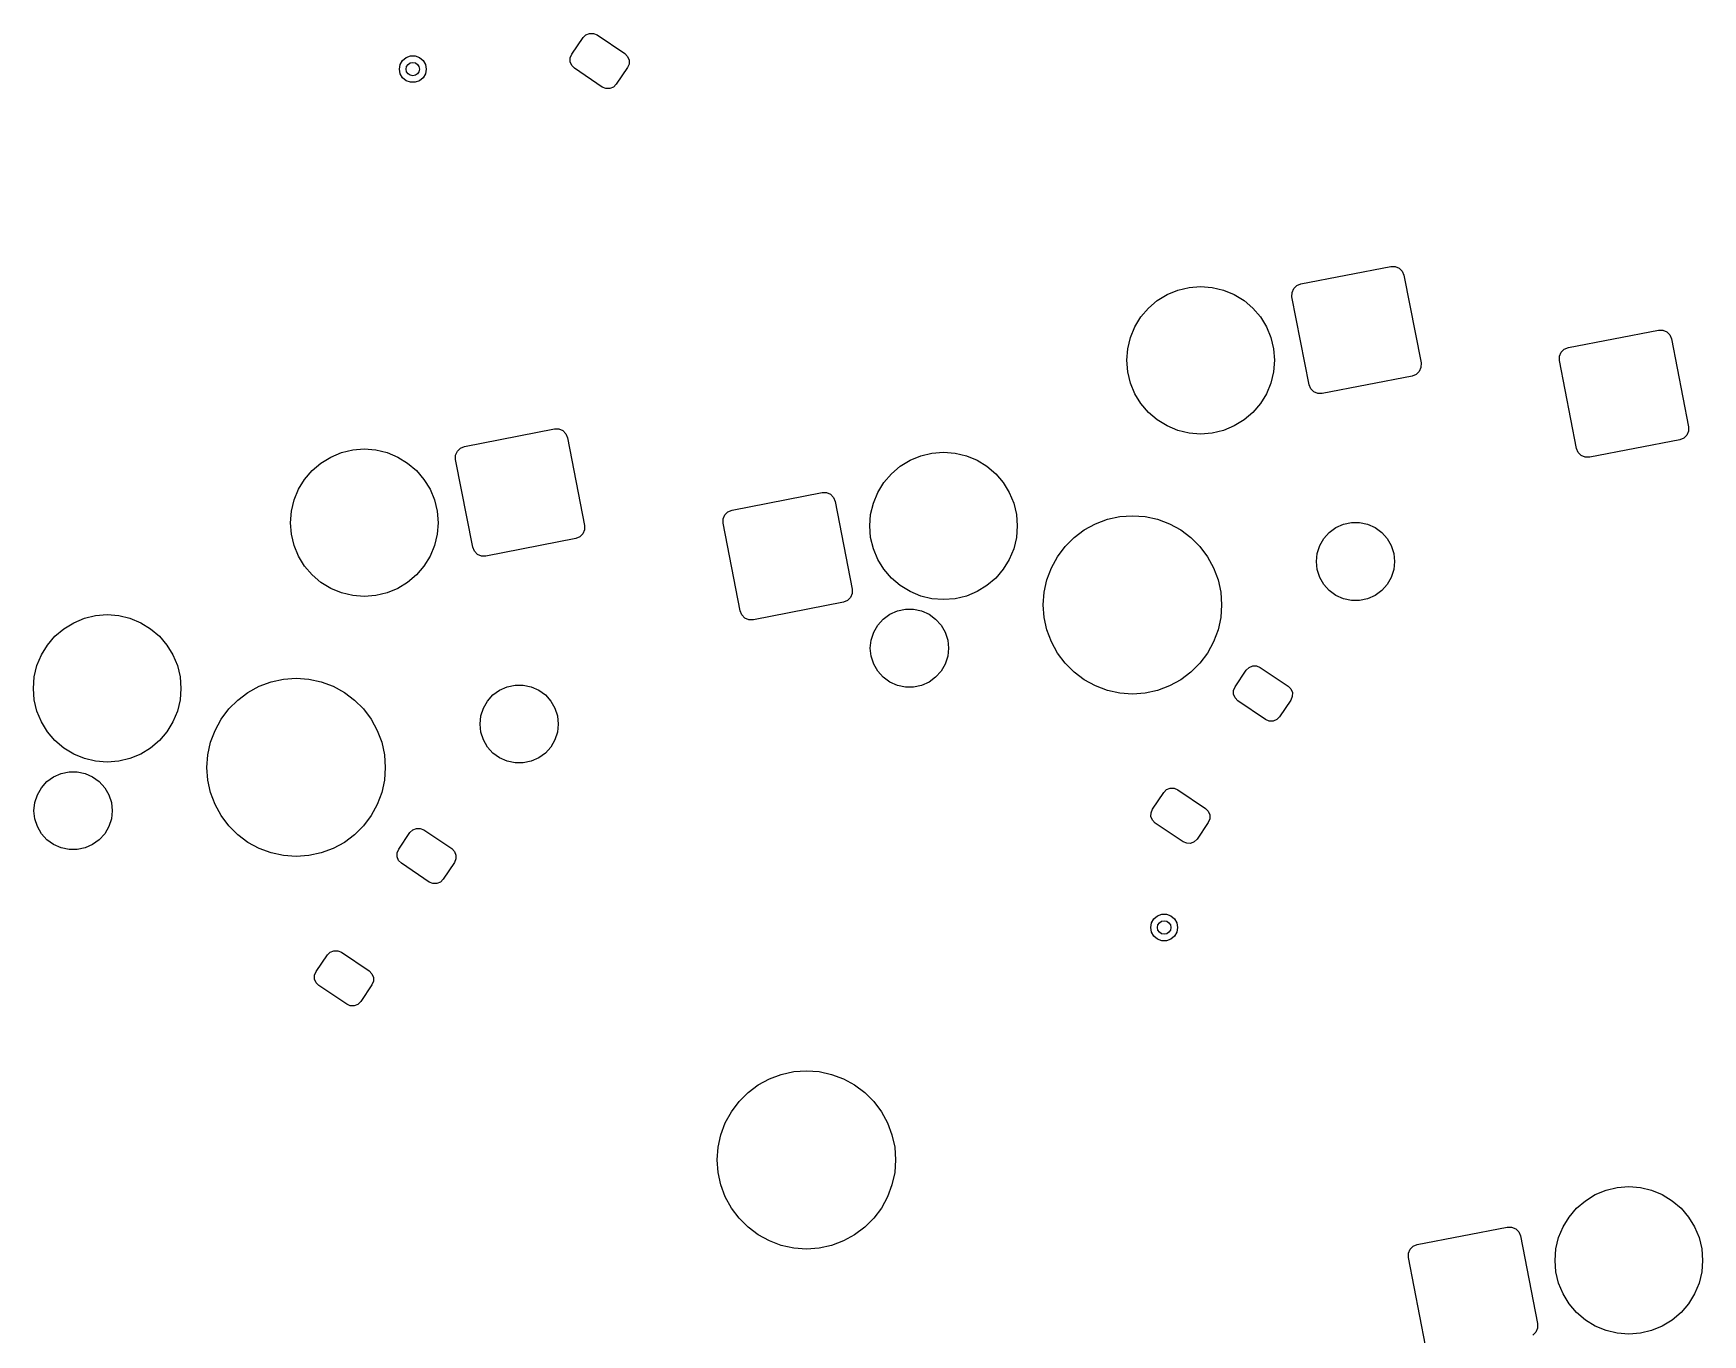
# Model space of a CAD drawing. Extents: x 101 to 518, y -308 to -134.
# Drawn here: x 312.53 to 349.85, y -271.6 to -242.5 of the extents above; entities that cross this region are included whole.
import ezdxf

# ---------------------------------------------------------------- set-up
doc = ezdxf.new("R2010")
doc.units = 0
doc.layers.add('BLACK', color=7, linetype='CONTINUOUS')

msp = doc.modelspace()

# ---------------------------------------------------------------- linework, layer by layer
at = {"layer": 'BLACK', "linetype": 'CONTINUOUS'}
for p, q in [((324.564365, -242.965375), (324.816002, -242.592308)), ((324.816002, -242.592308), (324.87835, -242.530502)), ((324.87835, -242.530502), (324.959603, -242.49726)), ((324.959603, -242.49726), (325.047393, -242.497643)), ((325.047393, -242.497643), (325.128354, -242.531593)), ((325.128354, -242.531593), (325.750132, -242.950987)), ((324.530415, -243.046335), (324.564365, -242.965375)), ((325.750132, -242.950987), (325.811938, -243.013335)), ((320.70974, -243.296311), (320.727832, -243.193705)), ((320.727832, -243.398917), (320.70974, -243.296311)), ((320.727832, -243.193705), (320.779927, -243.103475)), ((320.779927, -243.103475), (320.85974, -243.036503)), ((320.85974, -243.036503), (320.957646, -243.000869)), ((320.957646, -243.000869), (321.061834, -243.000869)), ((321.061834, -243.000869), (321.15974, -243.036503)), ((321.15974, -243.036503), (321.239553, -243.103475)), ((321.239553, -243.103475), (321.291648, -243.193705)), ((321.291648, -243.193705), (321.30974, -243.296311)), ((321.30974, -243.296311), (321.291648, -243.398917)), ((324.530032, -243.134125), (324.530415, -243.046335)), ((324.563274, -243.215379), (324.530032, -243.134125)), ((324.62508, -243.277727), (324.563274, -243.215379)), ((325.246858, -243.697121), (324.62508, -243.277727)), ((325.810847, -243.263339), (325.55921, -243.636406)), ((325.844797, -243.182379), (325.810847, -243.263339)), ((325.811938, -243.013335), (325.84518, -243.094589)), ((325.84518, -243.094589), (325.844797, -243.182379)), ((320.779927, -243.489147), (320.727832, -243.398917)), ((320.85974, -243.556119), (320.779927, -243.489147)), ((320.957646, -243.591753), (320.85974, -243.556119)), ((321.061834, -243.591753), (320.957646, -243.591753)), ((321.15974, -243.556119), (321.061834, -243.591753)), ((321.239553, -243.489147), (321.15974, -243.556119)), ((321.291648, -243.398917), (321.239553, -243.489147)), ((325.327819, -243.731071), (325.246858, -243.697121)), ((325.496862, -243.698212), (325.415609, -243.731454)), ((325.55921, -243.636406), (325.496862, -243.698212)), ((325.415609, -243.731454), (325.327819, -243.731071)), ((340.865063, -248.099767), (342.877399, -247.708609)), ((342.877399, -247.708609), (342.974943, -247.709034)), ((342.974943, -247.709034), (343.064899, -247.746756)), ((343.064899, -247.746756), (343.133572, -247.816031)), ((343.133572, -247.816031), (343.170508, -247.906313)), ((338.115087, -248.239351), (338.366848, -248.178908)), ((338.366848, -248.178908), (338.624965, -248.158594)), ((338.624965, -248.158594), (338.883082, -248.178908)), ((338.883082, -248.178908), (339.134843, -248.239351)), ((340.705505, -248.205376), (340.774781, -248.136702)), ((340.774781, -248.136702), (340.865063, -248.099767)), ((343.170508, -247.906313), (343.552126, -249.869568)), ((337.458239, -248.641868), (337.655119, -248.473716)), ((337.655119, -248.473716), (337.875881, -248.338433)), ((337.875881, -248.338433), (338.115087, -248.239351)), ((339.134843, -248.239351), (339.374049, -248.338433)), ((339.374049, -248.338433), (339.594811, -248.473716)), ((339.594811, -248.473716), (339.791691, -248.641868)), ((340.667358, -248.392876), (340.667784, -248.295332)), ((341.048976, -250.356131), (340.667358, -248.392876)), ((340.667784, -248.295332), (340.705505, -248.205376)), ((337.154804, -249.05951), (337.290087, -248.838748)), ((337.290087, -248.838748), (337.458239, -248.641868)), ((339.791691, -248.641868), (339.959843, -248.838748)), ((339.959843, -248.838748), (340.095126, -249.05951)), ((336.995279, -249.550477), (337.055722, -249.298716)), ((337.055722, -249.298716), (337.154804, -249.05951)), ((340.095126, -249.05951), (340.194208, -249.298716)), ((340.194208, -249.298716), (340.254651, -249.550477)), ((346.84683, -249.52457), (348.859166, -249.133412)), ((348.859166, -249.133412), (348.95671, -249.133837)), ((348.95671, -249.133837), (349.046666, -249.171559)), ((349.046666, -249.171559), (349.115339, -249.240834)), ((349.115339, -249.240834), (349.152275, -249.331116)), ((336.974965, -249.808594), (336.995279, -249.550477)), ((340.254651, -249.550477), (340.274965, -249.808594)), ((346.649551, -249.720135), (346.687272, -249.630179)), ((346.687272, -249.630179), (346.756548, -249.561505)), ((346.756548, -249.561505), (346.84683, -249.52457)), ((349.152275, -249.331116), (349.533893, -251.294371)), ((336.995279, -250.066711), (336.974965, -249.808594)), ((340.274965, -249.808594), (340.254651, -250.066711)), ((343.513979, -250.057068), (343.444703, -250.125742)), ((343.5517, -249.967112), (343.513979, -250.057068)), ((343.552126, -249.869568), (343.5517, -249.967112)), ((346.649125, -249.817679), (346.649551, -249.720135)), ((347.030743, -251.780934), (346.649125, -249.817679)), ((337.055722, -250.318472), (336.995279, -250.066711)), ((337.154804, -250.557678), (337.055722, -250.318472)), ((340.194208, -250.318472), (340.095126, -250.557678)), ((340.254651, -250.066711), (340.194208, -250.318472)), ((341.085912, -250.446413), (341.048976, -250.356131)), ((343.354421, -250.162677), (341.342085, -250.553835)), ((343.444703, -250.125742), (343.354421, -250.162677)), ((337.290087, -250.77844), (337.154804, -250.557678)), ((337.458239, -250.97532), (337.290087, -250.77844)), ((339.959843, -250.77844), (339.791691, -250.97532)), ((340.095126, -250.557678), (339.959843, -250.77844)), ((341.154585, -250.515688), (341.085912, -250.446413)), ((341.244541, -250.55341), (341.154585, -250.515688)), ((341.342085, -250.553835), (341.244541, -250.55341)), ((337.655119, -251.143472), (337.458239, -250.97532)), ((337.875881, -251.278755), (337.655119, -251.143472)), ((339.594811, -251.143472), (339.374049, -251.278755)), ((339.791691, -250.97532), (339.594811, -251.143472)), ((322.165065, -251.734678), (324.177401, -251.34352)), ((324.177401, -251.34352), (324.274945, -251.343945)), ((324.274945, -251.343945), (324.364901, -251.381667)), ((324.364901, -251.381667), (324.433574, -251.450942)), ((324.433574, -251.450942), (324.47051, -251.541224)), ((324.47051, -251.541224), (324.852128, -253.504479)), ((338.115087, -251.377837), (337.875881, -251.278755)), ((338.366848, -251.43828), (338.115087, -251.377837)), ((338.624965, -251.458594), (338.366848, -251.43828)), ((338.883082, -251.43828), (338.624965, -251.458594)), ((339.134843, -251.377837), (338.883082, -251.43828)), ((339.374049, -251.278755), (339.134843, -251.377837)), ((349.42647, -251.550545), (349.336188, -251.58748)), ((349.495746, -251.481871), (349.42647, -251.550545)), ((349.533467, -251.391915), (349.495746, -251.481871)), ((349.533893, -251.294371), (349.533467, -251.391915)), ((319.175883, -251.973344), (319.415089, -251.874262)), ((319.415089, -251.874262), (319.66685, -251.813819)), ((319.66685, -251.813819), (319.924967, -251.793505)), ((319.924967, -251.793505), (320.183084, -251.813819)), ((320.183084, -251.813819), (320.434845, -251.874262)), ((320.434845, -251.874262), (320.674051, -251.973344)), ((321.967786, -251.930243), (322.005507, -251.840287)), ((322.005507, -251.840287), (322.074783, -251.771613)), ((322.074783, -251.771613), (322.165065, -251.734678)), ((332.36641, -251.944321), (332.618171, -251.883878)), ((332.618171, -251.883878), (332.876288, -251.863564)), ((332.876288, -251.863564), (333.134405, -251.883878)), ((333.134405, -251.883878), (333.386166, -251.944321)), ((347.067679, -251.871216), (347.030743, -251.780934)), ((347.136352, -251.940491), (347.067679, -251.871216)), ((349.336188, -251.58748), (347.323852, -251.978638)), ((318.590089, -252.473659), (318.758241, -252.276779)), ((318.758241, -252.276779), (318.955121, -252.108627)), ((318.955121, -252.108627), (319.175883, -251.973344)), ((320.674051, -251.973344), (320.894813, -252.108627)), ((320.894813, -252.108627), (321.091693, -252.276779)), ((321.091693, -252.276779), (321.259845, -252.473659)), ((321.96736, -252.027787), (321.967786, -251.930243)), ((322.348978, -253.991042), (321.96736, -252.027787)), ((331.709562, -252.346838), (331.906442, -252.178686)), ((331.906442, -252.178686), (332.127204, -252.043403)), ((332.127204, -252.043403), (332.36641, -251.944321)), ((333.386166, -251.944321), (333.625372, -252.043403)), ((333.625372, -252.043403), (333.846134, -252.178686)), ((333.846134, -252.178686), (334.043014, -252.346838)), ((347.226308, -251.978213), (347.136352, -251.940491)), ((347.323852, -251.978638), (347.226308, -251.978213)), ((318.454806, -252.694421), (318.590089, -252.473659)), ((321.259845, -252.473659), (321.395128, -252.694421)), ((331.406127, -252.76448), (331.54141, -252.543718)), ((331.54141, -252.543718), (331.709562, -252.346838)), ((334.043014, -252.346838), (334.211166, -252.543718)), ((334.211166, -252.543718), (334.346449, -252.76448)), ((318.295281, -253.185388), (318.355724, -252.933627)), ((318.355724, -252.933627), (318.454806, -252.694421)), ((321.395128, -252.694421), (321.49421, -252.933627)), ((321.49421, -252.933627), (321.554653, -253.185388)), ((328.146832, -253.159481), (330.159168, -252.768323)), ((330.159168, -252.768323), (330.256712, -252.768748)), ((330.256712, -252.768748), (330.346668, -252.80647)), ((330.346668, -252.80647), (330.415341, -252.875745)), ((330.415341, -252.875745), (330.452277, -252.966027)), ((330.452277, -252.966027), (330.833895, -254.929282)), ((331.246602, -253.255447), (331.307045, -253.003686)), ((331.307045, -253.003686), (331.406127, -252.76448)), ((334.346449, -252.76448), (334.445531, -253.003686)), ((334.445531, -253.003686), (334.505974, -253.255447)), ((318.274967, -253.443505), (318.295281, -253.185388)), ((321.554653, -253.185388), (321.574967, -253.443505)), ((327.949127, -253.45259), (327.949553, -253.355046)), ((327.949553, -253.355046), (327.987274, -253.26509)), ((327.987274, -253.26509), (328.05655, -253.196416)), ((328.05655, -253.196416), (328.146832, -253.159481)), ((331.226288, -253.513564), (331.246602, -253.255447)), ((334.505974, -253.255447), (334.526288, -253.513564)), ((336.272646, -253.4662), (336.539195, -253.366782)), ((336.539195, -253.366782), (336.81718, -253.30631)), ((336.81718, -253.30631), (337.100942, -253.286015)), ((337.100942, -253.286015), (337.384704, -253.30631)), ((337.384704, -253.30631), (337.662689, -253.366782)), ((337.662689, -253.366782), (337.929238, -253.4662)), ((318.295281, -253.701622), (318.274967, -253.443505)), ((318.355724, -253.953383), (318.295281, -253.701622)), ((321.554653, -253.701622), (321.49421, -253.953383)), ((321.574967, -253.443505), (321.554653, -253.701622)), ((324.744705, -253.760653), (324.654423, -253.797588)), ((324.813981, -253.691979), (324.744705, -253.760653)), ((324.851702, -253.602023), (324.813981, -253.691979)), ((324.852128, -253.504479), (324.851702, -253.602023)), ((328.330745, -255.415845), (327.949127, -253.45259)), ((331.246602, -253.771681), (331.226288, -253.513564)), ((331.307045, -254.023442), (331.246602, -253.771681)), ((334.505974, -253.771681), (334.445531, -254.023442)), ((334.526288, -253.513564), (334.505974, -253.771681)), ((335.594053, -253.974188), (335.795215, -253.773026)), ((335.795215, -253.773026), (336.022958, -253.60254)), ((336.022958, -253.60254), (336.272646, -253.4662)), ((337.929238, -253.4662), (338.178926, -253.60254)), ((338.178926, -253.60254), (338.406669, -253.773026)), ((338.406669, -253.773026), (338.607831, -253.974188)), ((341.379718, -253.796293), (341.502119, -253.660353)), ((341.502119, -253.660353), (341.650108, -253.552833)), ((341.650108, -253.552833), (341.817218, -253.478431)), ((341.817218, -253.478431), (341.996146, -253.440398)), ((341.996146, -253.440398), (342.17907, -253.440398)), ((342.17907, -253.440398), (342.357998, -253.478431)), ((342.357998, -253.478431), (342.525108, -253.552833)), ((342.525108, -253.552833), (342.673097, -253.660353)), ((342.673097, -253.660353), (342.795498, -253.796293)), ((318.454806, -254.192589), (318.355724, -253.953383)), ((321.49421, -253.953383), (321.395128, -254.192589)), ((322.385914, -254.081324), (322.348978, -253.991042)), ((322.454587, -254.150599), (322.385914, -254.081324)), ((322.544543, -254.188321), (322.454587, -254.150599)), ((324.654423, -253.797588), (322.642087, -254.188746)), ((331.406127, -254.262648), (331.307045, -254.023442)), ((334.445531, -254.023442), (334.346449, -254.262648)), ((335.423567, -254.201931), (335.594053, -253.974188)), ((338.607831, -253.974188), (338.778317, -254.201931)), ((341.212608, -254.310605), (341.231729, -254.128682)), ((341.231729, -254.128682), (341.288256, -253.95471)), ((341.288256, -253.95471), (341.379718, -253.796293)), ((342.795498, -253.796293), (342.88696, -253.95471)), ((342.88696, -253.95471), (342.943487, -254.128682)), ((342.943487, -254.128682), (342.962608, -254.310605)), ((318.590089, -254.413351), (318.454806, -254.192589)), ((318.758241, -254.610231), (318.590089, -254.413351)), ((321.259845, -254.413351), (321.091693, -254.610231)), ((321.395128, -254.192589), (321.259845, -254.413351)), ((322.642087, -254.188746), (322.544543, -254.188321)), ((331.54141, -254.48341), (331.406127, -254.262648)), ((331.709562, -254.68029), (331.54141, -254.48341)), ((334.211166, -254.48341), (334.043014, -254.68029)), ((334.346449, -254.262648), (334.211166, -254.48341)), ((335.187809, -254.718168), (335.287227, -254.451619)), ((335.287227, -254.451619), (335.423567, -254.201931)), ((338.778317, -254.201931), (338.914657, -254.451619)), ((338.914657, -254.451619), (339.014075, -254.718168)), ((341.231729, -254.492528), (341.212608, -254.310605)), ((341.288256, -254.6665), (341.231729, -254.492528)), ((342.943487, -254.492528), (342.88696, -254.6665)), ((342.962608, -254.310605), (342.943487, -254.492528)), ((318.955121, -254.778383), (318.758241, -254.610231)), ((319.175883, -254.913666), (318.955121, -254.778383)), ((320.894813, -254.778383), (320.674051, -254.913666)), ((321.091693, -254.610231), (320.894813, -254.778383)), ((331.906442, -254.848442), (331.709562, -254.68029)), ((332.127204, -254.983725), (331.906442, -254.848442)), ((333.846134, -254.848442), (333.625372, -254.983725)), ((334.043014, -254.68029), (333.846134, -254.848442)), ((335.127337, -254.996153), (335.187809, -254.718168)), ((339.014075, -254.718168), (339.074547, -254.996153)), ((341.379718, -254.824917), (341.288256, -254.6665)), ((341.502119, -254.960857), (341.379718, -254.824917)), ((342.795498, -254.824917), (342.673097, -254.960857)), ((342.88696, -254.6665), (342.795498, -254.824917)), ((319.415089, -255.012748), (319.175883, -254.913666)), ((319.66685, -255.073191), (319.415089, -255.012748)), ((319.924967, -255.093505), (319.66685, -255.073191)), ((320.183084, -255.073191), (319.924967, -255.093505)), ((320.434845, -255.012748), (320.183084, -255.073191)), ((320.674051, -254.913666), (320.434845, -255.012748)), ((330.63619, -255.222391), (328.623854, -255.613549)), ((330.726472, -255.185456), (330.63619, -255.222391)), ((330.795748, -255.116782), (330.726472, -255.185456)), ((330.833469, -255.026826), (330.795748, -255.116782)), ((330.833895, -254.929282), (330.833469, -255.026826)), ((332.36641, -255.082807), (332.127204, -254.983725)), ((332.618171, -255.14325), (332.36641, -255.082807)), ((332.876288, -255.163564), (332.618171, -255.14325)), ((333.134405, -255.14325), (332.876288, -255.163564)), ((333.386166, -255.082807), (333.134405, -255.14325)), ((333.625372, -254.983725), (333.386166, -255.082807)), ((335.107042, -255.279915), (335.127337, -254.996153)), ((335.127337, -255.563677), (335.107042, -255.279915)), ((339.074547, -254.996153), (339.094842, -255.279915)), ((339.094842, -255.279915), (339.074547, -255.563677)), ((341.650108, -255.068377), (341.502119, -254.960857)), ((341.817218, -255.142779), (341.650108, -255.068377)), ((341.996146, -255.180812), (341.817218, -255.142779)), ((342.17907, -255.180812), (341.996146, -255.180812)), ((342.357998, -255.142779), (342.17907, -255.180812)), ((342.525108, -255.068377), (342.357998, -255.142779)), ((342.673097, -254.960857), (342.525108, -255.068377)), ((313.427206, -255.678314), (313.666412, -255.579232)), ((313.666412, -255.579232), (313.918173, -255.518789)), ((313.918173, -255.518789), (314.17629, -255.498475)), ((314.17629, -255.498475), (314.434407, -255.518789)), ((314.434407, -255.518789), (314.686168, -255.579232)), ((314.686168, -255.579232), (314.925374, -255.678314)), ((328.367681, -255.506127), (328.330745, -255.415845)), ((328.436354, -255.575402), (328.367681, -255.506127)), ((328.52631, -255.613124), (328.436354, -255.575402)), ((328.623854, -255.613549), (328.52631, -255.613124)), ((331.406386, -255.734913), (331.528787, -255.598973)), ((331.528787, -255.598973), (331.676776, -255.491453)), ((331.676776, -255.491453), (331.843886, -255.417051)), ((331.843886, -255.417051), (332.022814, -255.379018)), ((332.022814, -255.379018), (332.205738, -255.379018)), ((332.205738, -255.379018), (332.384666, -255.417051)), ((332.384666, -255.417051), (332.551776, -255.491453)), ((332.551776, -255.491453), (332.699765, -255.598973)), ((332.699765, -255.598973), (332.822166, -255.734913)), ((335.187809, -255.841662), (335.127337, -255.563677)), ((339.074547, -255.563677), (339.014075, -255.841662)), ((312.841412, -256.178629), (313.009564, -255.981749)), ((313.009564, -255.981749), (313.206444, -255.813597)), ((313.206444, -255.813597), (313.427206, -255.678314)), ((314.925374, -255.678314), (315.146136, -255.813597)), ((315.146136, -255.813597), (315.343016, -255.981749)), ((315.343016, -255.981749), (315.511168, -256.178629)), ((331.258397, -256.067302), (331.314924, -255.89333)), ((331.314924, -255.89333), (331.406386, -255.734913)), ((332.822166, -255.734913), (332.913628, -255.89333)), ((332.913628, -255.89333), (332.970155, -256.067302)), ((335.287227, -256.108211), (335.187809, -255.841662)), ((339.014075, -255.841662), (338.914657, -256.108211)), ((312.607047, -256.638597), (312.706129, -256.399391)), ((312.706129, -256.399391), (312.841412, -256.178629)), ((315.511168, -256.178629), (315.646451, -256.399391)), ((315.646451, -256.399391), (315.745533, -256.638597)), ((331.239276, -256.249225), (331.258397, -256.067302)), ((331.258397, -256.431148), (331.239276, -256.249225)), ((332.970155, -256.067302), (332.989276, -256.249225)), ((332.989276, -256.249225), (332.970155, -256.431148)), ((335.423567, -256.357899), (335.287227, -256.108211)), ((335.594053, -256.585642), (335.423567, -256.357899)), ((338.778317, -256.357899), (338.607831, -256.585642)), ((338.914657, -256.108211), (338.778317, -256.357899)), ((312.546604, -256.890358), (312.607047, -256.638597)), ((315.745533, -256.638597), (315.805976, -256.890358)), ((331.314924, -256.60512), (331.258397, -256.431148)), ((331.406386, -256.763537), (331.314924, -256.60512)), ((331.528787, -256.899477), (331.406386, -256.763537)), ((332.822166, -256.763537), (332.699765, -256.899477)), ((332.913628, -256.60512), (332.822166, -256.763537)), ((332.970155, -256.431148), (332.913628, -256.60512)), ((335.795215, -256.786804), (335.594053, -256.585642)), ((338.607831, -256.585642), (338.406669, -256.786804)), ((339.394611, -257.112094), (339.646248, -256.739027)), ((339.646248, -256.739027), (339.708596, -256.677221)), ((339.708596, -256.677221), (339.789849, -256.643979)), ((339.789849, -256.643979), (339.877639, -256.644362)), ((339.877639, -256.644362), (339.9586, -256.678312)), ((339.9586, -256.678312), (340.580378, -257.097706)), ((312.52629, -257.148475), (312.546604, -256.890358)), ((312.546604, -257.406592), (312.52629, -257.148475)), ((315.805976, -256.890358), (315.82629, -257.148475)), ((315.82629, -257.148475), (315.805976, -257.406592)), ((317.32296, -257.237451), (317.572648, -257.101111)), ((317.572648, -257.101111), (317.839197, -257.001693)), ((317.839197, -257.001693), (318.117182, -256.941221)), ((318.117182, -256.941221), (318.400944, -256.920926)), ((318.400944, -256.920926), (318.684706, -256.941221)), ((318.684706, -256.941221), (318.962691, -257.001693)), ((318.962691, -257.001693), (319.22924, -257.101111)), ((319.22924, -257.101111), (319.478928, -257.237451)), ((322.95011, -257.187744), (323.11722, -257.113342)), ((323.11722, -257.113342), (323.296148, -257.075309)), ((323.296148, -257.075309), (323.479072, -257.075309)), ((323.479072, -257.075309), (323.658, -257.113342)), ((323.658, -257.113342), (323.82511, -257.187744)), ((331.676776, -257.006997), (331.528787, -256.899477)), ((331.843886, -257.081399), (331.676776, -257.006997)), ((332.022814, -257.119432), (331.843886, -257.081399)), ((332.205738, -257.119432), (332.022814, -257.119432)), ((332.384666, -257.081399), (332.205738, -257.119432)), ((332.551776, -257.006997), (332.384666, -257.081399)), ((332.699765, -256.899477), (332.551776, -257.006997)), ((336.022958, -256.95729), (335.795215, -256.786804)), ((336.272646, -257.09363), (336.022958, -256.95729)), ((336.539195, -257.193048), (336.272646, -257.09363)), ((337.929238, -257.09363), (337.662689, -257.193048)), ((338.178926, -256.95729), (337.929238, -257.09363)), ((338.406669, -256.786804), (338.178926, -256.95729)), ((339.360661, -257.193054), (339.394611, -257.112094)), ((340.580378, -257.097706), (340.642184, -257.160054)), ((312.607047, -257.658353), (312.546604, -257.406592)), ((315.805976, -257.406592), (315.745533, -257.658353)), ((316.894055, -257.609099), (317.095217, -257.407937)), ((317.095217, -257.407937), (317.32296, -257.237451)), ((319.478928, -257.237451), (319.706671, -257.407937)), ((319.706671, -257.407937), (319.907833, -257.609099)), ((322.588258, -257.589621), (322.67972, -257.431204)), ((322.67972, -257.431204), (322.802121, -257.295264)), ((322.802121, -257.295264), (322.95011, -257.187744)), ((323.82511, -257.187744), (323.973099, -257.295264)), ((323.973099, -257.295264), (324.0955, -257.431204)), ((324.0955, -257.431204), (324.186962, -257.589621)), ((336.81718, -257.25352), (336.539195, -257.193048)), ((337.100942, -257.273815), (336.81718, -257.25352)), ((337.384704, -257.25352), (337.100942, -257.273815)), ((337.662689, -257.193048), (337.384704, -257.25352)), ((339.360278, -257.280844), (339.360661, -257.193054)), ((339.39352, -257.362098), (339.360278, -257.280844)), ((339.455326, -257.424446), (339.39352, -257.362098)), ((340.077104, -257.84384), (339.455326, -257.424446)), ((340.641093, -257.410058), (340.389456, -257.783125)), ((340.675043, -257.329098), (340.641093, -257.410058)), ((340.642184, -257.160054), (340.675426, -257.241308)), ((340.675426, -257.241308), (340.675043, -257.329098)), ((312.706129, -257.897559), (312.607047, -257.658353)), ((312.841412, -258.118321), (312.706129, -257.897559)), ((315.646451, -257.897559), (315.511168, -258.118321)), ((315.745533, -257.658353), (315.646451, -257.897559)), ((316.587229, -258.08653), (316.723569, -257.836842)), ((316.723569, -257.836842), (316.894055, -257.609099)), ((319.907833, -257.609099), (320.078319, -257.836842)), ((320.078319, -257.836842), (320.214659, -258.08653)), ((322.51261, -257.945516), (322.531731, -257.763593)), ((322.531731, -257.763593), (322.588258, -257.589621)), ((324.186962, -257.589621), (324.243489, -257.763593)), ((324.243489, -257.763593), (324.26261, -257.945516)), ((340.158065, -257.87779), (340.077104, -257.84384)), ((340.245855, -257.878173), (340.158065, -257.87779)), ((340.327108, -257.844931), (340.245855, -257.878173)), ((340.389456, -257.783125), (340.327108, -257.844931)), ((313.009564, -258.315201), (312.841412, -258.118321)), ((315.511168, -258.118321), (315.343016, -258.315201)), ((316.487811, -258.353079), (316.587229, -258.08653)), ((320.214659, -258.08653), (320.314077, -258.353079)), ((322.531731, -258.127439), (322.51261, -257.945516)), ((322.588258, -258.301411), (322.531731, -258.127439)), ((324.243489, -258.127439), (324.186962, -258.301411)), ((324.26261, -257.945516), (324.243489, -258.127439)), ((313.206444, -258.483353), (313.009564, -258.315201)), ((313.427206, -258.618636), (313.206444, -258.483353)), ((313.666412, -258.717718), (313.427206, -258.618636)), ((314.925374, -258.618636), (314.686168, -258.717718)), ((315.146136, -258.483353), (314.925374, -258.618636)), ((315.343016, -258.315201), (315.146136, -258.483353)), ((316.407044, -258.914826), (316.427339, -258.631064)), ((316.427339, -258.631064), (316.487811, -258.353079)), ((320.314077, -258.353079), (320.374549, -258.631064)), ((320.374549, -258.631064), (320.394844, -258.914826)), ((322.67972, -258.459828), (322.588258, -258.301411)), ((322.802121, -258.595768), (322.67972, -258.459828)), ((322.95011, -258.703288), (322.802121, -258.595768)), ((323.973099, -258.595768), (323.82511, -258.703288)), ((324.0955, -258.459828), (323.973099, -258.595768)), ((324.186962, -258.301411), (324.0955, -258.459828)), ((313.143888, -259.051962), (313.322816, -259.013929)), ((313.322816, -259.013929), (313.50574, -259.013929)), ((313.50574, -259.013929), (313.684668, -259.051962)), ((313.918173, -258.778161), (313.666412, -258.717718)), ((314.17629, -258.798475), (313.918173, -258.778161)), ((314.434407, -258.778161), (314.17629, -258.798475)), ((314.686168, -258.717718), (314.434407, -258.778161)), ((316.427339, -259.198588), (316.407044, -258.914826)), ((320.394844, -258.914826), (320.374549, -259.198588)), ((323.11722, -258.77769), (322.95011, -258.703288)), ((323.296148, -258.815723), (323.11722, -258.77769)), ((323.479072, -258.815723), (323.296148, -258.815723)), ((323.658, -258.77769), (323.479072, -258.815723)), ((323.82511, -258.703288), (323.658, -258.77769)), ((312.614926, -259.528241), (312.706388, -259.369824)), ((312.706388, -259.369824), (312.828789, -259.233884)), ((312.828789, -259.233884), (312.976778, -259.126364)), ((312.976778, -259.126364), (313.143888, -259.051962)), ((313.684668, -259.051962), (313.851778, -259.126364)), ((313.851778, -259.126364), (313.999767, -259.233884)), ((313.999767, -259.233884), (314.122168, -259.369824)), ((314.122168, -259.369824), (314.21363, -259.528241)), ((316.487811, -259.476573), (316.427339, -259.198588)), ((320.374549, -259.198588), (320.314077, -259.476573)), ((337.86326, -259.413045), (337.944513, -259.379803)), ((337.944513, -259.379803), (338.032303, -259.380186)), ((338.032303, -259.380186), (338.113264, -259.414136)), ((312.539278, -259.884136), (312.558399, -259.702213)), ((312.558399, -259.702213), (312.614926, -259.528241)), ((314.21363, -259.528241), (314.270157, -259.702213)), ((314.270157, -259.702213), (314.289278, -259.884136)), ((316.587229, -259.743122), (316.487811, -259.476573)), ((316.723569, -259.99281), (316.587229, -259.743122)), ((320.214659, -259.743122), (320.078319, -259.99281)), ((320.314077, -259.476573), (320.214659, -259.743122)), ((337.549275, -259.847918), (337.800912, -259.474851)), ((337.800912, -259.474851), (337.86326, -259.413045)), ((338.113264, -259.414136), (338.735042, -259.83353)), ((312.558399, -260.066059), (312.539278, -259.884136)), ((312.614926, -260.240031), (312.558399, -260.066059)), ((314.270157, -260.066059), (314.21363, -260.240031)), ((314.289278, -259.884136), (314.270157, -260.066059)), ((316.894055, -260.220553), (316.723569, -259.99281)), ((320.078319, -259.99281), (319.907833, -260.220553)), ((337.514942, -260.016668), (337.515325, -259.928878)), ((337.548184, -260.097922), (337.514942, -260.016668)), ((337.515325, -259.928878), (337.549275, -259.847918)), ((337.60999, -260.16027), (337.548184, -260.097922)), ((338.735042, -259.83353), (338.796848, -259.895878)), ((338.829707, -260.064922), (338.795757, -260.145882)), ((338.796848, -259.895878), (338.83009, -259.977132)), ((338.83009, -259.977132), (338.829707, -260.064922)), ((312.706388, -260.398448), (312.614926, -260.240031)), ((312.828789, -260.534388), (312.706388, -260.398448)), ((314.122168, -260.398448), (313.999767, -260.534388)), ((314.21363, -260.240031), (314.122168, -260.398448)), ((317.095217, -260.421715), (316.894055, -260.220553)), ((317.32296, -260.592201), (317.095217, -260.421715)), ((319.706671, -260.421715), (319.478928, -260.592201)), ((319.907833, -260.220553), (319.706671, -260.421715)), ((320.694613, -260.747005), (320.94625, -260.373938)), ((320.94625, -260.373938), (321.008598, -260.312132)), ((321.008598, -260.312132), (321.089851, -260.27889)), ((321.089851, -260.27889), (321.177641, -260.279273)), ((321.177641, -260.279273), (321.258602, -260.313223)), ((321.258602, -260.313223), (321.88038, -260.732617)), ((338.231768, -260.579664), (337.60999, -260.16027)), ((338.795757, -260.145882), (338.54412, -260.518949)), ((312.976778, -260.641908), (312.828789, -260.534388)), ((313.143888, -260.71631), (312.976778, -260.641908)), ((313.322816, -260.754343), (313.143888, -260.71631)), ((313.50574, -260.754343), (313.322816, -260.754343)), ((313.684668, -260.71631), (313.50574, -260.754343)), ((313.851778, -260.641908), (313.684668, -260.71631)), ((313.999767, -260.534388), (313.851778, -260.641908)), ((317.572648, -260.728541), (317.32296, -260.592201)), ((317.839197, -260.827959), (317.572648, -260.728541)), ((318.117182, -260.888431), (317.839197, -260.827959)), ((318.962691, -260.827959), (318.684706, -260.888431)), ((319.22924, -260.728541), (318.962691, -260.827959)), ((319.478928, -260.592201), (319.22924, -260.728541)), ((320.66028, -260.915755), (320.660663, -260.827965)), ((320.660663, -260.827965), (320.694613, -260.747005)), ((321.88038, -260.732617), (321.942186, -260.794965)), ((321.942186, -260.794965), (321.975428, -260.876219)), ((321.975428, -260.876219), (321.975045, -260.964009)), ((338.312729, -260.613614), (338.231768, -260.579664)), ((338.400519, -260.613997), (338.312729, -260.613614)), ((338.481772, -260.580755), (338.400519, -260.613997)), ((338.54412, -260.518949), (338.481772, -260.580755)), ((318.400944, -260.908726), (318.117182, -260.888431)), ((318.684706, -260.888431), (318.400944, -260.908726)), ((320.693522, -260.997009), (320.66028, -260.915755)), ((320.755328, -261.059357), (320.693522, -260.997009)), ((321.377106, -261.478751), (320.755328, -261.059357)), ((321.941095, -261.044969), (321.689458, -261.418036)), ((321.975045, -260.964009), (321.941095, -261.044969)), ((321.458067, -261.512701), (321.377106, -261.478751)), ((321.545857, -261.513084), (321.458067, -261.512701)), ((321.62711, -261.479842), (321.545857, -261.513084)), ((321.689458, -261.418036), (321.62711, -261.479842)), ((337.527832, -262.393705), (337.579927, -262.303475)), ((337.579927, -262.303475), (337.65974, -262.236503)), ((337.65974, -262.236503), (337.757646, -262.200869)), ((337.757646, -262.200869), (337.861834, -262.200869)), ((337.861834, -262.200869), (337.95974, -262.236503)), ((337.95974, -262.236503), (338.039553, -262.303475)), ((338.039553, -262.303475), (338.091648, -262.393705)), ((337.50974, -262.496311), (337.527832, -262.393705)), ((337.527832, -262.598917), (337.50974, -262.496311)), ((337.579927, -262.689147), (337.527832, -262.598917)), ((337.65974, -262.756119), (337.579927, -262.689147)), ((338.039553, -262.689147), (337.95974, -262.756119)), ((338.091648, -262.598917), (338.039553, -262.689147)), ((338.091648, -262.393705), (338.10974, -262.496311)), ((338.10974, -262.496311), (338.091648, -262.598917)), ((318.849277, -263.482829), (319.100914, -263.109762)), ((319.100914, -263.109762), (319.163262, -263.047956)), ((319.163262, -263.047956), (319.244515, -263.014714)), ((319.244515, -263.014714), (319.332305, -263.015097)), ((319.332305, -263.015097), (319.413266, -263.049047)), ((319.413266, -263.049047), (320.035044, -263.468441)), ((337.757646, -262.791753), (337.65974, -262.756119)), ((337.861834, -262.791753), (337.757646, -262.791753)), ((337.95974, -262.756119), (337.861834, -262.791753)), ((318.815327, -263.563789), (318.849277, -263.482829)), ((320.035044, -263.468441), (320.09685, -263.530789)), ((318.814944, -263.651579), (318.815327, -263.563789)), ((318.848186, -263.732833), (318.814944, -263.651579)), ((318.909992, -263.795181), (318.848186, -263.732833)), ((319.53177, -264.214575), (318.909992, -263.795181)), ((320.095759, -263.780793), (319.844122, -264.15386)), ((320.129709, -263.699833), (320.095759, -263.780793)), ((320.09685, -263.530789), (320.130092, -263.612043)), ((320.130092, -263.612043), (320.129709, -263.699833)), ((319.612731, -264.248525), (319.53177, -264.214575)), ((319.781774, -264.215666), (319.700521, -264.248908)), ((319.844122, -264.15386), (319.781774, -264.215666)), ((319.700521, -264.248908), (319.612731, -264.248525)), ((329.248979, -265.780903), (329.526964, -265.720431)), ((329.526964, -265.720431), (329.810726, -265.700136)), ((329.810726, -265.700136), (330.094488, -265.720431)), ((330.094488, -265.720431), (330.372473, -265.780903)), ((328.504999, -266.187147), (328.732742, -266.016661)), ((328.732742, -266.016661), (328.98243, -265.880321)), ((328.98243, -265.880321), (329.248979, -265.780903)), ((330.372473, -265.780903), (330.639022, -265.880321)), ((330.639022, -265.880321), (330.88871, -266.016661)), ((330.88871, -266.016661), (331.116453, -266.187147)), ((328.133351, -266.616052), (328.303837, -266.388309)), ((328.303837, -266.388309), (328.504999, -266.187147)), ((331.116453, -266.187147), (331.317615, -266.388309)), ((331.317615, -266.388309), (331.488101, -266.616052)), ((327.997011, -266.86574), (328.133351, -266.616052)), ((331.488101, -266.616052), (331.624441, -266.86574)), ((327.837121, -267.410274), (327.897593, -267.132289)), ((327.897593, -267.132289), (327.997011, -266.86574)), ((331.624441, -266.86574), (331.723859, -267.132289)), ((331.723859, -267.132289), (331.784331, -267.410274)), ((327.816826, -267.694036), (327.837121, -267.410274)), ((331.784331, -267.410274), (331.804626, -267.694036)), ((327.837121, -267.977798), (327.816826, -267.694036)), ((331.804626, -267.694036), (331.784331, -267.977798)), ((327.897593, -268.255783), (327.837121, -267.977798)), ((327.997011, -268.522332), (327.897593, -268.255783)), ((331.723859, -268.255783), (331.624441, -268.522332)), ((331.784331, -267.977798), (331.723859, -268.255783)), ((347.68882, -268.372499), (347.940581, -268.312056)), ((347.940581, -268.312056), (348.198698, -268.291742)), ((348.198698, -268.291742), (348.456815, -268.312056)), ((348.456815, -268.312056), (348.708576, -268.372499)), ((328.133351, -268.77202), (327.997011, -268.522332)), ((331.624441, -268.522332), (331.488101, -268.77202)), ((347.031972, -268.775016), (347.228852, -268.606864)), ((347.228852, -268.606864), (347.449614, -268.471581)), ((347.449614, -268.471581), (347.68882, -268.372499)), ((348.708576, -268.372499), (348.947782, -268.471581)), ((348.947782, -268.471581), (349.168544, -268.606864)), ((349.168544, -268.606864), (349.365424, -268.775016)), ((328.303837, -268.999763), (328.133351, -268.77202)), ((328.504999, -269.200925), (328.303837, -268.999763)), ((331.317615, -268.999763), (331.116453, -269.200925)), ((331.488101, -268.77202), (331.317615, -268.999763)), ((346.728537, -269.192658), (346.86382, -268.971896)), ((346.86382, -268.971896), (347.031972, -268.775016)), ((349.365424, -268.775016), (349.533576, -268.971896)), ((349.533576, -268.971896), (349.668859, -269.192658)), ((328.732742, -269.371411), (328.504999, -269.200925)), ((328.98243, -269.507751), (328.732742, -269.371411)), ((330.88871, -269.371411), (330.639022, -269.507751)), ((331.116453, -269.200925), (330.88871, -269.371411)), ((343.469242, -269.587659), (345.481578, -269.196501)), ((345.481578, -269.196501), (345.579122, -269.196926)), ((345.579122, -269.196926), (345.669078, -269.234648)), ((345.669078, -269.234648), (345.737751, -269.303923)), ((345.737751, -269.303923), (345.774687, -269.394205)), ((345.774687, -269.394205), (346.156305, -271.35746)), ((346.569012, -269.683625), (346.629455, -269.431864)), ((346.629455, -269.431864), (346.728537, -269.192658)), ((349.668859, -269.192658), (349.767941, -269.431864)), ((349.767941, -269.431864), (349.828384, -269.683625)), ((329.248979, -269.607169), (328.98243, -269.507751)), ((329.526964, -269.667641), (329.248979, -269.607169)), ((329.810726, -269.687936), (329.526964, -269.667641)), ((330.094488, -269.667641), (329.810726, -269.687936)), ((330.372473, -269.607169), (330.094488, -269.667641)), ((330.639022, -269.507751), (330.372473, -269.607169)), ((343.271537, -269.880768), (343.271963, -269.783224)), ((343.271963, -269.783224), (343.309684, -269.693268)), ((343.309684, -269.693268), (343.37896, -269.624594)), ((343.37896, -269.624594), (343.469242, -269.587659)), ((346.548698, -269.941742), (346.569012, -269.683625)), ((349.828384, -269.683625), (349.848698, -269.941742)), ((343.653155, -271.844023), (343.271537, -269.880768)), ((346.569012, -270.199859), (346.548698, -269.941742)), ((346.629455, -270.45162), (346.569012, -270.199859)), ((349.828384, -270.199859), (349.767941, -270.45162)), ((349.848698, -269.941742), (349.828384, -270.199859)), ((346.728537, -270.690826), (346.629455, -270.45162)), ((349.767941, -270.45162), (349.668859, -270.690826)), ((346.86382, -270.911588), (346.728537, -270.690826)), ((347.031972, -271.108468), (346.86382, -270.911588)), ((349.533576, -270.911588), (349.365424, -271.108468)), ((349.668859, -270.690826), (349.533576, -270.911588)), ((347.228852, -271.27662), (347.031972, -271.108468)), ((347.449614, -271.411903), (347.228852, -271.27662)), ((349.168544, -271.27662), (348.947782, -271.411903)), ((349.365424, -271.108468), (349.168544, -271.27662)), ((346.118158, -271.54496), (346.048882, -271.613634)), ((346.155879, -271.455004), (346.118158, -271.54496)), ((346.156305, -271.35746), (346.155879, -271.455004)), ((347.68882, -271.510985), (347.449614, -271.411903)), ((347.940581, -271.571428), (347.68882, -271.510985)), ((348.198698, -271.591742), (347.940581, -271.571428)), ((348.456815, -271.571428), (348.198698, -271.591742)), ((348.708576, -271.510985), (348.456815, -271.571428)), ((348.947782, -271.411903), (348.708576, -271.510985))]:
    msp.add_line(p, q, dxfattribs=at)
at = {"layer": 'BLACK'}
for centre in [(321.00974, -243.296311), (337.80974, -262.496311)]:
    msp.add_circle(centre, 0.15, dxfattribs=at)

doc.saveas('drawing.dxf')
